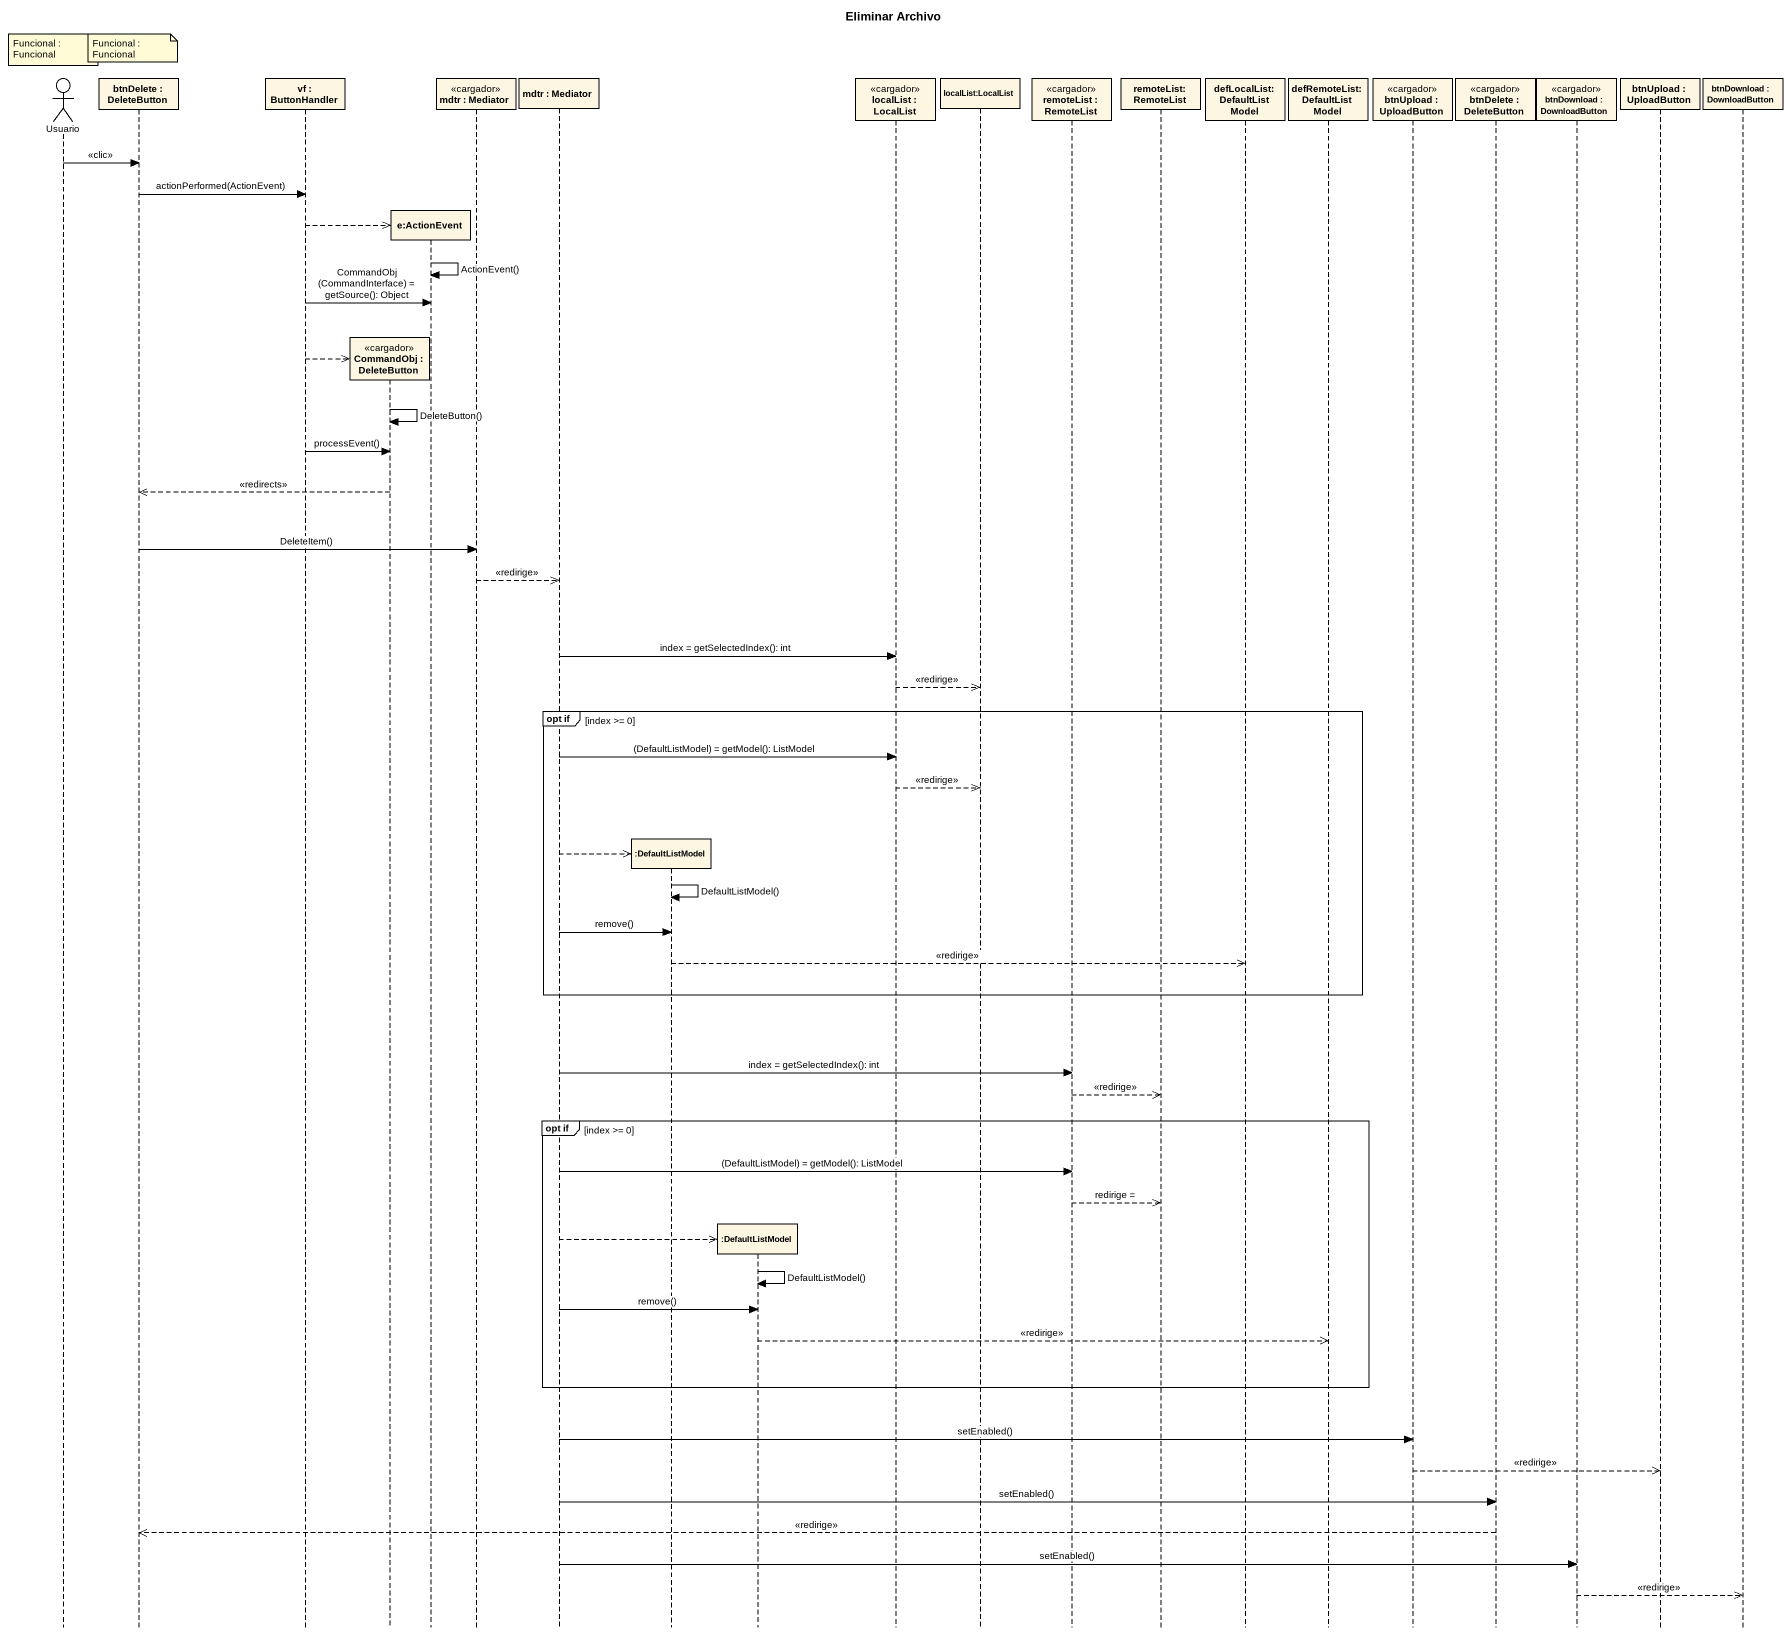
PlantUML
@startuml
title Eliminar Archivo
hide footbox
actor Usuario
participant "btnDelete : DeleteButton" as btnDelete
participant "vf : ButtonHandler" as vf
participant "CommandObj : DeleteButton" as CommandObj <<cargador>>
participant "e:ActionEvent" as e_ActionEvent
participant "mdtr : Mediator" as mdtr <<cargador>>
participant "mdtr : Mediator" as mdtr_2
participant ":DefaultListModel" as DefaultListModel
participant ":DefaultListModel" as DefaultListModel_2
participant "localList : LocalList" as localList <<cargador>>
participant "localList:LocalList" as localList_LocalList
participant "remoteList : RemoteList" as remoteList <<cargador>>
participant "remoteList:RemoteList" as remoteList_RemoteList
participant "defLocalList:DefaultListModel" as defLocalList
participant "defRemoteList:DefaultListModel" as defRemoteList
participant "btnUpload : UploadButton" as btnUpload <<cargador>>
participant "btnDelete : DeleteButton" as btnDelete_2 <<cargador>>
participant "btnDownload : DownloadButton" as btnDownload <<cargador>>
participant "btnUpload : UploadButton" as btnUpload_2
participant "btnDownload : DownloadButton" as btnDownload_2

note over btnDelete : Funcional : Funcional
note over Usuario : Funcional : Funcional
Usuario -> btnDelete : <<clic>>
btnDelete -> vf : actionPerformed(ActionEvent)
vf -->> e_ActionEvent **
e_ActionEvent -> e_ActionEvent : ActionEvent()
vf -> e_ActionEvent : CommandObj (CommandInterface) = getSource(): Object
vf -->> CommandObj **
CommandObj -> CommandObj : DeleteButton()
vf -> CommandObj : processEvent()
CommandObj -->> btnDelete : <<redirects>>
btnDelete -> mdtr : DeleteItem()
mdtr -->> mdtr_2 : <<redirige>>
mdtr_2 -> localList : index = getSelectedIndex(): int
localList -->> localList_LocalList : <<redirige>>
group opt if [index >= 0]
  mdtr_2 -> localList : (DefaultListModel) = getModel(): ListModel
  localList -->> localList_LocalList : <<redirige>>
  mdtr_2 -->> DefaultListModel **
  DefaultListModel -> DefaultListModel : DefaultListModel()
  mdtr_2 -> DefaultListModel : remove()
  DefaultListModel -->> defLocalList : <<redirige>>
end
mdtr_2 -> remoteList : index = getSelectedIndex(): int
remoteList -->> remoteList_RemoteList : <<redirige>>
group opt if [index >= 0]
  mdtr_2 -> remoteList : (DefaultListModel) = getModel(): ListModel
  remoteList -->> remoteList_RemoteList : redirige =
  mdtr_2 -->> DefaultListModel_2 **
  DefaultListModel_2 -> DefaultListModel_2 : DefaultListModel()
  mdtr_2 -> DefaultListModel_2 : remove()
  DefaultListModel_2 -->> defRemoteList : <<redirige>>
end
mdtr_2 -> btnUpload : setEnabled()
btnUpload -->> btnUpload_2 : <<redirige>>
mdtr_2 -> btnDelete_2 : setEnabled()
btnDelete_2 -->> btnDelete : <<redirige>>
mdtr_2 -> btnDownload : setEnabled()
btnDownload -->> btnDownload_2 : <<redirige>>
@enduml
